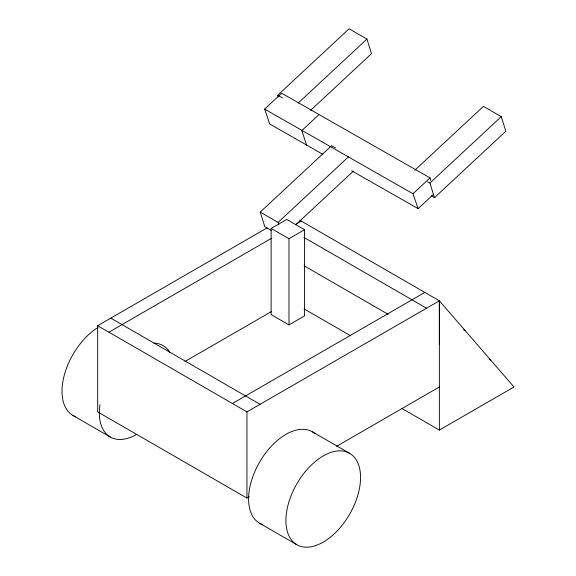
<?xml version="1.0" encoding="UTF-8"?>
<svg xmlns="http://www.w3.org/2000/svg" width="576" height="576" viewBox="0 0 576 576"><rect width="100%" height="100%" fill="white"/><g stroke="black" fill="none" stroke-linecap="round" stroke-linejoin="round"><path stroke-width="0.86" d="M439.358 343.901L439.358 300.809L299.822 220.248M278.266 96.941L277.726 95.227L349.092 28.8L366.926 39.096L371.491 53.676L310.601 110.354M322.826 154.289L269.734 123.998L264.629 109.102L281.678 93.233L430.027 177.883L430.877 180.367M298.174 103.082L366.926 39.096M318.866 114.703L301.817 130.572L306.648 145.31M271.778 230.717L264.802 226.692L260.237 212.105L331.603 145.678L335.484 147.917M278.87 224.971L278.071 222.401L348.782 156.578M295.726 224.798L353.347 171.166M414.691 170.352L483.437 106.366L501.271 116.654L505.836 131.242L434.462 197.669L431.366 195.876M433.166 194.609L418.082 208.649L412.978 193.752L430.027 177.883M434.462 197.669L429.905 183.082L501.271 116.654M249.286 496.728L246.946 498.074L97.675 411.89L97.675 325.714L267.149 227.866M271.145 228.42L286.74 219.413L304.574 229.709L304.574 315.893L288.979 324.893L271.145 314.597L271.145 228.42L288.979 238.709L304.574 229.709M108.914 332.201L271.382 238.392M296.042 224.158L301.32 221.112M184.925 361.519L271.39 311.602M232.416 403.502L424.822 292.414M97.675 325.714L246.946 411.89L439.358 300.809L513.994 386.993L439.358 430.078L402.041 408.535M336.528 446.357L439.358 386.986M264.629 109.102L412.978 193.752M351.713 170.777L418.082 208.649M277.726 95.227L282.377 97.913M427.579 181.742L429.905 183.082M260.237 212.105L278.071 222.401M304.034 237.485L426.535 308.21M463.658 329.753L465.192 330.638M489.161 359.201L490.694 360.079M304.078 265.795L388.044 314.273M304.078 308.887L350.726 335.815M312.3 431.777L349.618 453.319A52.776 30.47 -60 0 1 332.892 535.075A52.776 30.47 -60 0 1 287.186 508.687A52.776 30.47 -60 0 1 349.618 453.319M110.808 318.132L260.078 404.309M72.936 415.462L110.254 437.004M259.524 523.188L296.842 544.73M439.358 300.809L439.358 430.078M288.979 238.709L288.979 324.893M246.946 411.89L246.946 498.074M75.802 416.786A52.776 30.47 -60 0 1 63.936 376.51A52.776 30.47 -60 0 1 97.985 327.463M153.785 343.13A52.776 30.47 -60 0 1 169.79 352.368M136.642 434.39A52.776 30.47 -60 0 1 99.95 404.647M262.39 524.513A52.776 30.47 -60 0 1 259.524 462.247A52.776 30.47 -60 0 1 314.885 433.591"/></g></svg>
